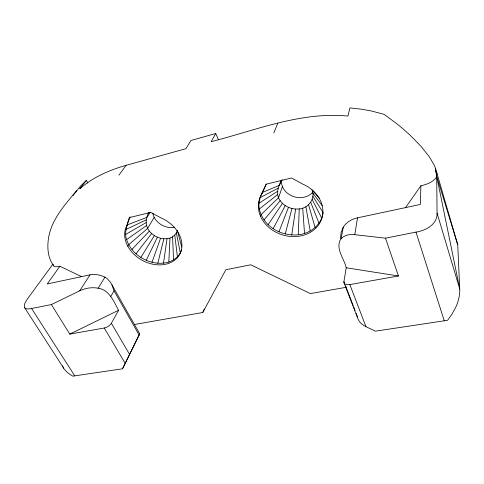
<?xml version="1.0" encoding="UTF-8"?>
<svg xmlns="http://www.w3.org/2000/svg" width="484" height="484" viewBox="0 0 484 484"><rect width="100%" height="100%" fill="white"/><g stroke="black" fill="none" stroke-linecap="round" stroke-linejoin="round"><path stroke-width="0.73" d="M218.447 139.743L215.731 133.511L211.175 141.673C255.854 130.293 300.866 111.435 347.972 116.081L349.865 107.908L361.669 109.221L371.373 110.981L384.066 114.333L396.438 123.426L403.541 129.288L410.051 135.133L421.11 146.458L429.296 156.756L434.378 165.413L435.697 168.952L435.703 171.197L436.858 172.951L436.701 176.321A14.574 6.552 -16.6 0 1 422.49 185.354L420.899 185.711L420.318 204.454L357.513 217.836A24 19.596 7.6 0 0 343.392 226.972L341.172 232.259L340.415 238.352M435.703 171.197L436.701 176.321L437.064 213.117C437.506 224.455 425.72 230.644 415.992 232.108L385.482 238.17L354.79 234.673C349.424 234.02 342.878 235.194 340.046 240.33C335.944 249.72 344.342 258.994 346.241 267.785L343.918 281.627L344.735 283.739M266.236 183.999C262.721 191.912 257.409 199.94 259.333 209.009C260.598 215.017 263.792 220.389 268.106 224.709C276.14 232.199 287.363 235.889 298.277 234.788L299.245 208.931C308.302 208.308 315.743 198.628 312.005 189.849L319.664 198.694M130.033 216.82C127.661 224.159 123.88 231.806 126.572 239.622C128.369 245.116 131.751 249.901 135.974 253.81C144.807 261.463 157.373 265.444 168.819 262.056L169.981 238.055C173.508 236.833 176.424 233.996 177.344 230.33M169.981 238.055C163.616 240.058 156.556 237.856 151.661 233.53C145.303 228.357 144.692 219.222 148.83 212.416M163.507 263.175L167.022 238.727M291.755 234.946L295.615 209.058L299.245 208.931M354.79 234.673L357.513 217.836M341.069 238.83L343.253 227.226M295.615 209.058C289.571 208.646 283.715 205.658 280.188 200.678C275.245 194.126 278.252 185.765 282.202 179.564M298.277 234.788C310.129 233.597 321.642 224.933 323.106 212.597L312.894 196.329M157.814 263.254L163.84 238.8M285.215 233.953L291.967 208.525M126.487 226.294L129.319 217.606L150.706 212.385L161.202 218A30.087 23.202 28.7 0 1 180.599 252.43A30.087 23.202 28.7 0 1 143.917 261.197A30.087 23.202 28.7 0 1 126.487 226.294L127.419 224.83L147.154 217.268L150.264 212.125M282.408 186.479L278.572 197.69L261.045 214.648L260.483 216.179M281.186 180.465L279.504 185.293L262.37 192.463L261.802 193.951A32.658 27.37 16.4 0 0 276.878 232.707A32.658 27.37 16.4 0 0 320.166 222.362A32.658 27.37 16.4 0 0 302.833 184.144L291.574 177.991L266.273 184.168L261.802 193.951M151.982 262.292L160.579 238.285M278.929 231.854L288.458 207.364M168.819 262.056C174.585 260.065 179.867 255.8 181.627 249.792M134.54 324.486L202.784 312.495L204.169 309.088M273.829 132.925L277.846 123.148M81.711 276.679L59.883 266.248L47.238 283.963L90.024 274.839A20.243 14.441 29.4 0 1 104.689 277.023L106.976 278.433L110.485 282.287L139.695 333.791L122.513 368.796L73.532 376.044L72.691 376.092L70.585 374.828L67.706 372.722L64.469 369.377L24.496 307.515C23.432 303.813 26.656 300.479 28.447 297.545L52.931 264.143M122.513 368.796L139.695 333.827M146.247 260.338L157.373 237.202M273.151 228.726L285.239 205.615M202.784 312.495L225.84 269.745L250.712 264.796L310.359 293.594L346.03 287.327M51.383 304.569L69.781 334.105L104.254 328.007A6.038 2.807 -30.9 0 0 111.368 323.27L118.598 310.256C113.782 301.568 109.287 289.523 97.841 288.143C91.706 287.06 85.305 288.143 79.709 290.811L51.383 304.569L31.593 308.502C29.318 308.81 26.13 309.669 24.496 307.515M110.721 296.504L114.036 290.823L111.973 284.876M154.184 217.322L147.656 228.4L128.683 244.698L127.776 246.199M98.149 288.222L104.955 277.163M140.838 257.47L154.36 235.593M79.709 290.811L90.024 274.839M268.106 224.709L282.444 203.353M405.374 207.896L420.899 185.711M73.048 195.536L80.707 185.85L86.382 180.429L87.822 183.079M118.864 175.214L126.058 165.334L185.929 148.691L190.926 140.511L215.731 133.511M135.974 253.81L151.661 233.53M86.382 180.429L79.775 188.76C92.976 177.265 109.354 170.096 126.058 165.334M76.551 190.672C64.644 205.21 50.517 220.438 48.255 240.016C47.178 248.722 48.134 258.099 53.379 265.401M264.016 219.954L280.188 200.678M131.866 249.49L149.393 231.098M259.333 209.009L277.671 194.526M126.572 239.622L146.525 225.544M258.97 203.268L277.52 191.313M125.628 234.468L146.053 222.652M259.993 197.672L278.137 188.185M69.781 334.105L118.598 310.256M125.907 229.464L146.265 219.851M59.883 266.248L58.854 266.478A11.604 4.338 -29.6 0 1 53.276 264.688M343.918 281.627A6.903 3.811 -19.5 0 0 349.847 284.58L398.447 275.983L385.482 238.17M343.961 282.644L358.227 319.537C361.366 326.174 369.57 327.825 375.354 331.177L447.603 320.293L451.717 314.521L455.644 307.479A18.719 6.643 -63.3 0 0 457.749 302.282L459.116 297.206L459.8 290.672L457.743 244.837L435.697 168.952M346.241 267.785L398.447 275.983M312.839 193.08L322.169 205.567M31.593 308.502L74.76 375.899M104.254 328.007L125.132 363.254M111.368 323.27L129.482 354.264M114.036 290.823L139.096 334.964M312.168 199.444L321.733 218.175M310.704 202.3L319.029 223.245M345.552 285.856L353.181 305.604M353.731 307.013L355.093 310.54M356.182 313.36L357.543 316.887M349.847 284.58L365.946 326.639M415.992 232.108L444.294 320.922M457.743 244.837L436.701 176.321L459.77 289.087L437.064 213.117M308.574 204.762L315.132 227.589M177.531 231.056L181.754 247.046M176.364 232.877L180.351 253.017M305.87 206.741L310.22 231.043M174.76 235.073L177.434 256.877M302.718 208.15L304.521 233.476M172.6 236.821L173.532 259.932M313.015 191.912A17.484 15.046 15.7 0 1 293.389 196.498A17.484 15.046 15.7 0 1 281.367 180.828M174.585 227.171A16.184 12.874 29.2 0 1 152.787 213.075M63.682 368.209A15.149 11.888 17.8 0 1 62.539 365.819"/></g></svg>
